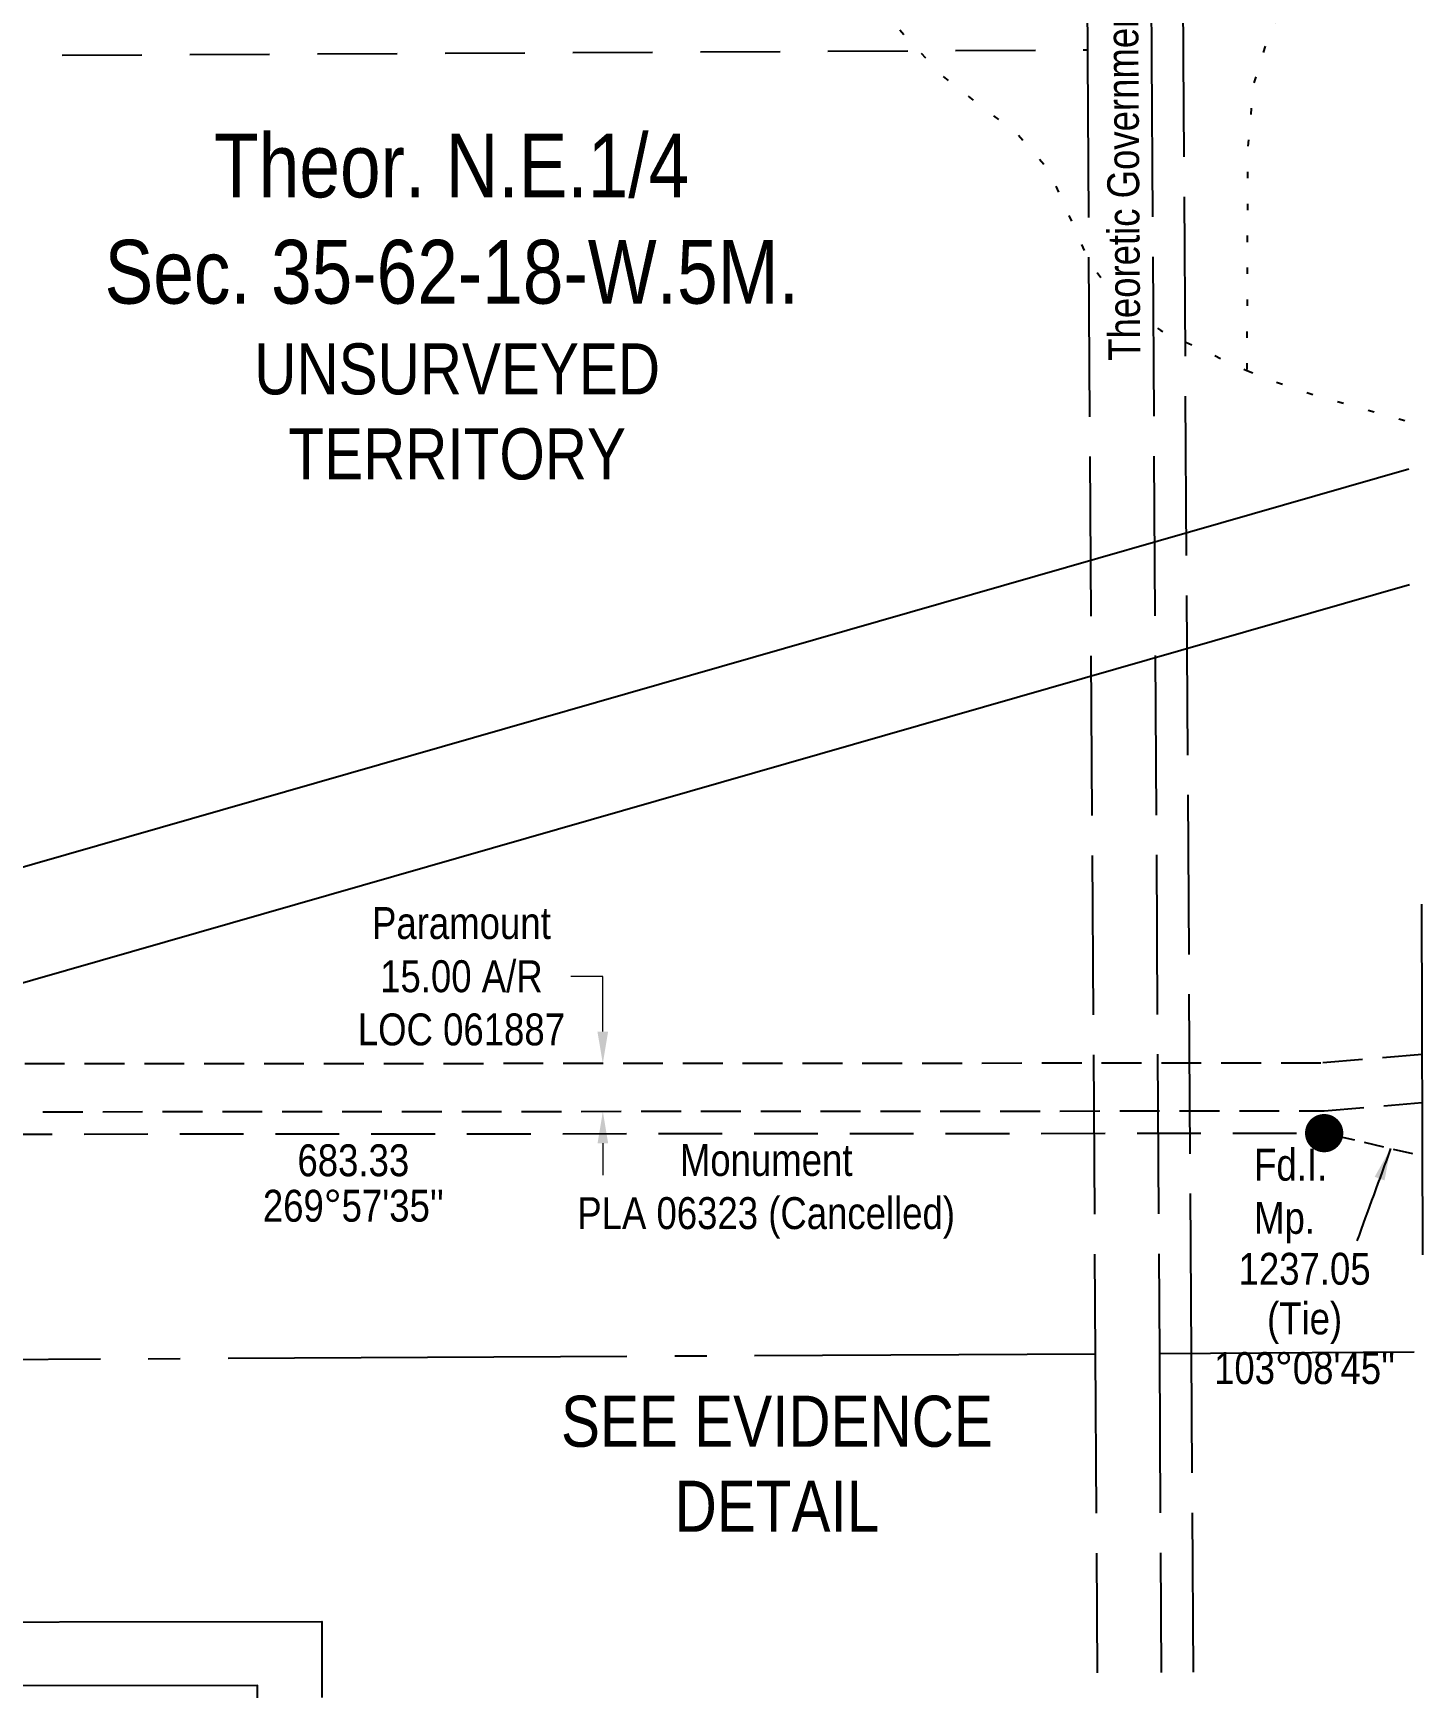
# Model space of a CAD drawing. Extents: x 522868 to 559106, y 6019929 to 6031707.
# Drawn here: x 527150 to 527586, y 6028758 to 6029279 of the extents above; entities that cross this region are included whole.
import ezdxf
from ezdxf.enums import TextEntityAlignment as Align

# ---------------------------------------------------------------- set-up
doc = ezdxf.new("R2010")
doc.units = 0
doc.header["$LTSCALE"] = 5
doc.header["$PDSIZE"] = 0.5
for name, pattern in [('foc-ACCESSROAD', [3.75, 2.5, -1.25]), ('foc-LSD', [8, 5, -3]), ('foc-MONUMENT-BDYS', [6, 4, -2]), ('foc-QUARTERLINE', [33, 25, -3, 2, -3]), ('foc-TIELINE', [1.875, 1.25, -0.625]), ('foc-UNSURVEYED', [12.5, 10, -2.5]), ('foc-WHEELTRACKS', [2, 0.4, -1.6])]:
    doc.linetypes.add(name, pattern=pattern)
doc.layers.get('Defpoints').update_dxf_attribs({"color": 9})
for name, color, linetype in [('C-RW', 13, 'Continuous'), ('C-SYMBOL', 7, 'Continuous'), ('F-AR', 190, 'foc-ACCESSROAD'), ('F-RW', 190, 'Continuous'), ('L-BD', 7, 'Continuous'), ('L-DETAIL-T', 3, 'Continuous'), ('L-MON', 1, 'Continuous'), ('L-MON-PLAN', 7, 'foc-MONUMENT-BDYS'), ('L-ROAD-T', 7, 'Continuous'), ('L-SECQ', 8, 'foc-QUARTERLINE'), ('L-SECTION-LSD', 7, 'foc-LSD'), ('L-TIE', 7, 'foc-TIELINE'), ('L-UNS-T', 3, 'Continuous'), ('L-USEC', 7, 'foc-UNSURVEYED'), ('T-WATER-P3', 160, 'foc-WHEELTRACKS')]:
    doc.layers.add(name, color=color, linetype=linetype)
doc.layers.add('F-AR-T', color=190, linetype='Continuous', lineweight=9)
doc.styles.add('175L', font='ARIALN.TTF', dxfattribs={"height": 20})
doc.styles.add('80CG', font='ARIALN.TTF', dxfattribs={"height": 10})
doc.styles.add('80L', font='ARIALN.TTF', dxfattribs={"height": 10})
doc.dimstyles.new('Compass 5 000', dxfattribs={"dimscale": 5, "dimtxt": 9, "dimasz": 2, "dimexe": 0.2, "dimexo": 0.0625, "dimgap": 0.5, "dimtad": 0, "dimtih": 1, "dimtoh": 1, "dimzin": 0, "dimdsep": 46, "dimtxsty": '80CG', "dimcen": 0.1, "dimse1": 1, "dimse2": 1, "dimclrd": 256, "dimclrt": 256, "dimaunit": 1, "dimadec": 4, "dimazin": 0, "dimtfac": 0.06, "dimtofl": 0, "dimtmove": 0, "dimatfit": 1, "dimfxl": 0.2, "dimtolj": 1, "dimtzin": 0, "dimlwd": -1, "dimarcsym": 0})

# ---------------------------------------------------------------- blocks, each defined once
blk = doc.blocks.new('*D48')
at = {"layer": 'Defpoints', "color": 0, "transparency": 16777216}
for p in [(527320.76, 6028956.44), (527320.77, 6028941.44), (527328.77, 6028941.44)]:
    blk.add_point(p, dxfattribs=at)
at = {"layer": 'F-AR-T', "transparency": 16777216}
for p, q in [((527328.74, 6028983.74), (527318.74, 6028983.74)), ((527328.75, 6028966.44), (527328.74, 6028983.74)), ((527328.77, 6028931.44), (527328.78, 6028921.44))]:
    blk.add_line(p, q, dxfattribs=at)
for points in [[(527330.42, 6028966.44), (527327.08, 6028966.44), (527328.76, 6028956.44)], [(527330.44, 6028931.44), (527327.11, 6028931.44), (527328.77, 6028941.44)]]:
    blk.add_solid(points, dxfattribs=at)
at = {"layer": 'F-AR-T', "transparency": 16777216, "insert": (527284.44, 6028983.74), "char_height": 10, "attachment_point": 5, "style": '80CG'}
blk.add_mtext('\\A1;Paramount\\P15.00 A/R\\PLOC 061887', dxfattribs=at)
blk = doc.blocks.new('fdia')
at = {"color": 255, "const_width": 1}
blk.add_lwpolyline([(-0.5, 0, 1), (0.5, 0, 1)], format="xyb", close=True, dxfattribs=at)
blk = doc.blocks.new('Fdiaa')
blk.add_blockref('fdia', (0, 0))
blk = doc.blocks.new('fdib')
at = {"color": 1, "const_width": 1.6}
blk.add_lwpolyline([(-0.4, 0, 1), (0.4, 0, 1)], format="xyb", close=True, dxfattribs=at)
at = {"color": 1}
blk.add_circle((0, 0), 0.8, dxfattribs=at)
blk = doc.blocks.new('Fdibb')
blk.add_blockref('fdib', (0, 0))
blk = doc.blocks.new('fdicc')
for name in ['Fdibb', 'Fdiaa']:
    blk.add_blockref(name, (0, 0))
blk = doc.blocks.new('FDI')
blk.add_blockref('fdicc', (0, 0))

msp = doc.modelspace()

# ---------------------------------------------------------------- linework, layer by layer
at = {"linetype": 'Continuous', "flags": 128}
msp.add_lwpolyline([(527585.719, 6028896.503), (527585.448, 6029006.427)], dxfattribs=at)
at = {"layer": 'C-RW'}
msp.add_lwpolyline([(527220.552, 6028757.645), (527220.547, 6028761.482), (526865.595, 6028761.223), (526865.58, 6028781.213), (527076.1, 6028781.367), (527240.7, 6028781.486), (527240.717, 6028757.751)], dxfattribs=at)
at = {"layer": 'F-AR'}
msp.add_lwpolyline([(527585.564, 6028959.302), (527553.839, 6028956.568), (526872.377, 6028956.133), (526746.386, 6028962.105), (526746.342, 6028947.098), (526872.027, 6028941.14), (527554.839, 6028941.619), (527585.601, 6028944.258)], dxfattribs=at)
at = {"layer": 'F-RW', "linetype": 'Continuous', "flags": 128}
for points in [[(526580.871, 6029002.192), (526619.971, 6029002.173), (526735.587, 6029002.117), (526751.29, 6029002.078), (527053.15, 6028991.114), (527581.385, 6029142.823)], [(527581.602, 6029106.49), (527058.009, 6028956.113), (526872.035, 6028955.987), (526768.455, 6028961.066), (526746.185, 6028967.109), (526735.534, 6028967.136), (526610.909, 6028967.196), (526581.074, 6028967.211)]]:
    msp.add_lwpolyline(points, dxfattribs=at)
at = {"layer": 'L-MON-PLAN', "flags": 128}
msp.add_lwpolyline([(526746.321, 6028940.095), (526871.864, 6028934.144), (527554.844, 6028934.623)], dxfattribs=at)
at = {"layer": 'L-SECQ', "flags": 128}
for points in [[(526716.324, 6028861.421), (527483.08, 6028865.473)], [(527503.197, 6028865.594), (527583.078, 6028866.073)]]:
    msp.add_lwpolyline(points, dxfattribs=at)
at = {"layer": 'L-SECTION-LSD', "flags": 128}
msp.add_lwpolyline([(526679.334, 6029269.984), (527480.615, 6029274.215)], dxfattribs=at)
at = {"layer": 'L-TIE', "flags": 128}
msp.add_lwpolyline([(527582.672, 6028928.121), (527554.835, 6028934.623)], dxfattribs=at)
at = {"layer": 'L-USEC'}
for p, q in [((527478.146, 6029682.959), (527480.629, 6029271.701)), ((527498.253, 6029683.058), (527500.735, 6029271.823)), ((527510.787, 6029271.869), (527508.336, 6029678.082)), ((527500.735, 6029271.823), (527503.186, 6028865.595)), ((527513.238, 6028865.654), (527510.787, 6029271.869)), ((527480.629, 6029271.701), (527483.08, 6028865.473)), ((527483.08, 6028865.473), (527483.684, 6028765.475)), ((527503.186, 6028865.595), (527503.79, 6028765.582)), ((527513.842, 6028765.635), (527513.238, 6028865.654))]:
    msp.add_line(p, q, dxfattribs=at)
at = {"layer": 'T-WATER-P3', "flags": 128}
for points in [[(526926.602, 6029903.62), (526964.881, 6029877.728), (527024.646, 6029850.989), (527093.509, 6029813.979), (527212.954, 6029755.242), (527226.28, 6029744.749), (527265.929, 6029696.697), (527274.856, 6029684.637), (527282.542, 6029670.251), (527287.21, 6029655.992), (527294.863, 6029617.24), (527319.665, 6029578.771), (527342.363, 6029536.274), (527350.834, 6029504.282), (527358.993, 6029443.633), (527362.419, 6029429.016), (527369.128, 6029412.448), (527378.538, 6029399.5), (527391.547, 6029391.139), (527402.276, 6029380.607), (527404.814, 6029365.975), (527408.479, 6029306.285), (527414.133, 6029288.801), (527434.935, 6029266.294), (527446.95, 6029256.71), (527458.761, 6029247.826), (527468.585, 6029236.49), (527481.273, 6029207.552), (527486.356, 6029200.92)], [(527580.273, 6029328.128), (527573.517, 6029323.743), (527562.391, 6029314.138), (527552.666, 6029304.276), (527544.16, 6029292.121), (527537.391, 6029278.731), (527532.717, 6029263.623), (527530.819, 6029243.133), (527530.611, 6029173.661)], [(527502.551, 6029186.997), (527503.636, 6029186.239), (527530.611, 6029173.661)], [(527530.611, 6029173.661), (527546.316, 6029167.645), (527581.296, 6029157.636)]]:
    msp.add_lwpolyline(points, dxfattribs=at)

# ---------------------------------------------------------------- block references
at = {"layer": 'L-MON', "linetype": 'Continuous', "xscale": 4.997365249999968, "yscale": 4.997365249999968, "zscale": 4.997365249999968}
msp.add_blockref('FDI', (527554.835, 6028934.623), dxfattribs=at)

# ---------------------------------------------------------------- texts
at = {"layer": 'C-SYMBOL', "color": 3, "insert": (527281.39, 6029247.961), "char_height": 19.98946, "width": 215.87063, "attachment_point": 2, "style": '175L'}
msp.add_mtext('Theor. N.E.1/4 \\PSec. 35-62-18-W.5M.', dxfattribs=at)
at = {"layer": 'L-BD', "linetype": 'Continuous', "style": '80L'}
for s, height, p in [('683.33', 9.9947, (527250.572, 6028926.12)), ("269°57'35''", 9.99473, (527250.582, 6028911.878))]:
    msp.add_text(s, height=height, rotation=0.0402, dxfattribs=at).set_placement(p, align=Align.MIDDLE)
at = {"layer": 'L-BD', "linetype": 'Continuous', "insert": (527319.825, 6028931.21), "char_height": 9.99473, "attachment_point": 1, "style": '80L'}
msp.add_mtext_dynamic_manual_height_columns('\\pxqc;Monument \\PPLA 06323 (Cancelled)', width=120.25167, gutter_width=49.974, heights=[0], dxfattribs=at)
at = {"layer": 'L-BD', "linetype": 'Continuous', "insert": (527514.949, 6028897.099), "char_height": 9.99473, "width": 67.50643, "attachment_point": 1, "line_spacing_factor": 0.934195, "style": '80L'}
msp.add_mtext("\\pxqc;1237.05 (Tie) 103°08'45''", dxfattribs=at)
at = {"layer": 'L-DETAIL-T', "insert": (527383.329, 6028830.993), "char_height": 15.99157, "width": 151.97426, "attachment_point": 5, "style": '80CG'}
msp.add_mtext('\\pxqc;SEE EVIDENCE DETAIL', dxfattribs=at)
at = {"layer": 'L-MON', "linetype": 'Continuous', "insert": (527532.873, 6028929.728), "char_height": 9.9947, "attachment_point": 1, "style": '80L'}
msp.add_mtext_dynamic_manual_height_columns('Fd.I.\\PMp.', width=7.71658, gutter_width=49.974, heights=[0], dxfattribs=at)
at = {"layer": 'L-ROAD-T', "style": '80L'}
msp.add_text('Theoretic Government Road Allowance', height=9.99473, rotation=90.34586, dxfattribs=at).set_placement((527491.599, 6029276.647), align=Align.MIDDLE_CENTER)
at = {"layer": 'L-UNS-T', "color": 3, "insert": (527283.114, 6029160.754), "char_height": 15.99157, "attachment_point": 5, "style": '80L'}
msp.add_mtext_dynamic_manual_height_columns('\\pxqc;UNSURVEYED TERRITORY', width=126.34714, gutter_width=47.475, heights=[0], dxfattribs=at)

# ---------------------------------------------------------------- dimensions: what is measured, and where the dimension line sits
at = {"layer": 'F-AR-T'}
dim = msp.add_linear_dim(base=(527328.765, 6028941.441), p1=(527320.758, 6028956.435), p2=(527320.768, 6028941.436), angle=270.03749, text='Paramount\\P15.00 A/R\\PLOC 061887', dimstyle='Compass 5 000', dxfattribs=at)
dim.commit()
dim.dimension.update_dxf_attribs({"geometry": '*D48', "text_midpoint": (527284.437, 6028983.737), "dimtype": 161})

# ---------------------------------------------------------------- leaders
at = {"layer": 'L-BD', "linetype": 'Continuous', "path_type": 1}
msp.add_leader([(527575.638, 6028929.764), (527565.103, 6028900.876)], dimstyle='Compass 5 000', override={"dimgap": 0.5, "dimtad": 0}, dxfattribs=at)

doc.saveas('drawing.dxf')
